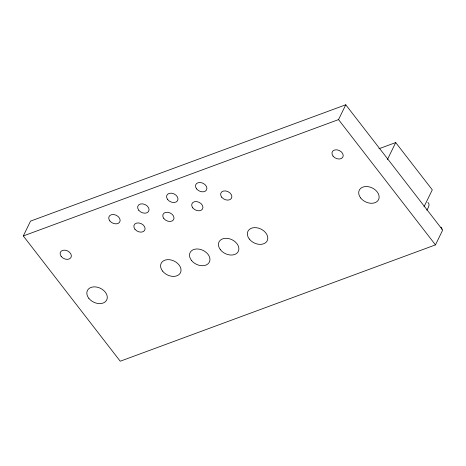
<?xml version="1.0" encoding="UTF-8"?>
<svg xmlns="http://www.w3.org/2000/svg" width="466" height="466" viewBox="0 0 466 466"><rect width="100%" height="100%" fill="white"/><g stroke="black" fill="none" stroke-linecap="round" stroke-linejoin="round"><path stroke-width="0.7" d="M23.3 235.947L30.529 221.117L345.766 104.78L442.7 230.053L435.471 244.883L120.234 361.22L23.3 235.947L338.537 119.605L345.766 104.78M387.421 159.564L395.71 142.567L432.291 189.843L423.996 206.84M378.893 148.77L395.71 142.567M338.537 119.605L435.471 244.883M440.999 227.175A10.369 4.089 -37.7 0 1 441.82 229.202M427.881 202.46A14.813 5.842 -37.7 0 1 426.769 210.16M138.734 210.224A6.017 4.322 26 0 0 148.596 211.448A6.017 4.322 26 0 0 142.742 203.875A6.017 4.322 26 0 0 138.734 210.224M167.655 199.547A6.017 4.322 26 0 0 177.517 200.776A6.017 4.322 26 0 0 171.657 193.204A6.017 4.322 26 0 0 167.655 199.547M109.813 220.896A6.017 4.322 26 0 0 119.68 222.125A6.017 4.322 26 0 0 113.821 214.552A6.017 4.322 26 0 0 109.813 220.896M196.576 188.876A6.017 4.322 26 0 0 206.438 190.105A6.017 4.322 26 0 0 200.578 182.532A6.017 4.322 26 0 0 196.576 188.876M221.688 197.188A5.924 4.258 26 0 0 231.404 198.4A5.924 4.258 26 0 0 225.631 190.938A5.924 4.258 26 0 0 221.688 197.188M249.316 239.046A10.741 7.712 26 0 0 266.931 241.237A10.741 7.712 26 0 0 256.469 227.717A10.741 7.712 26 0 0 249.316 239.046M192.767 207.865A5.924 4.258 26 0 0 202.483 209.071A5.924 4.258 26 0 0 196.71 201.609A5.924 4.258 26 0 0 192.767 207.865M220.395 249.718A10.741 7.712 26 0 0 238.01 251.914A10.741 7.712 26 0 0 227.548 238.388A10.741 7.712 26 0 0 220.395 249.718M163.846 218.537A5.924 4.258 26 0 0 173.562 219.748A5.924 4.258 26 0 0 167.789 212.286A5.924 4.258 26 0 0 163.846 218.537M191.474 260.395A10.741 7.712 26 0 0 209.088 262.585A10.741 7.712 26 0 0 198.627 249.06A10.741 7.712 26 0 0 191.474 260.395M134.924 229.208A5.924 4.258 26 0 0 144.641 230.42A5.924 4.258 26 0 0 138.868 222.958A5.924 4.258 26 0 0 134.924 229.208M162.552 271.066A10.741 7.712 26 0 0 180.167 273.257A10.741 7.712 26 0 0 169.706 259.737A10.741 7.712 26 0 0 162.552 271.066M333.033 156.098A5.924 4.258 26 0 0 342.749 157.304A5.924 4.258 26 0 0 336.976 149.842A5.924 4.258 26 0 0 333.033 156.098M360.661 197.951A10.741 7.712 26 0 0 378.276 200.147A10.741 7.712 26 0 0 367.814 186.621A10.741 7.712 26 0 0 360.661 197.951M61.18 256.428A5.924 4.258 26 0 0 70.896 257.64A5.924 4.258 26 0 0 65.124 250.178A5.924 4.258 26 0 0 61.18 256.428M88.808 298.287A10.741 7.712 26 0 0 106.423 300.477A10.741 7.712 26 0 0 95.955 286.951A10.741 7.712 26 0 0 88.808 298.287"/></g></svg>
